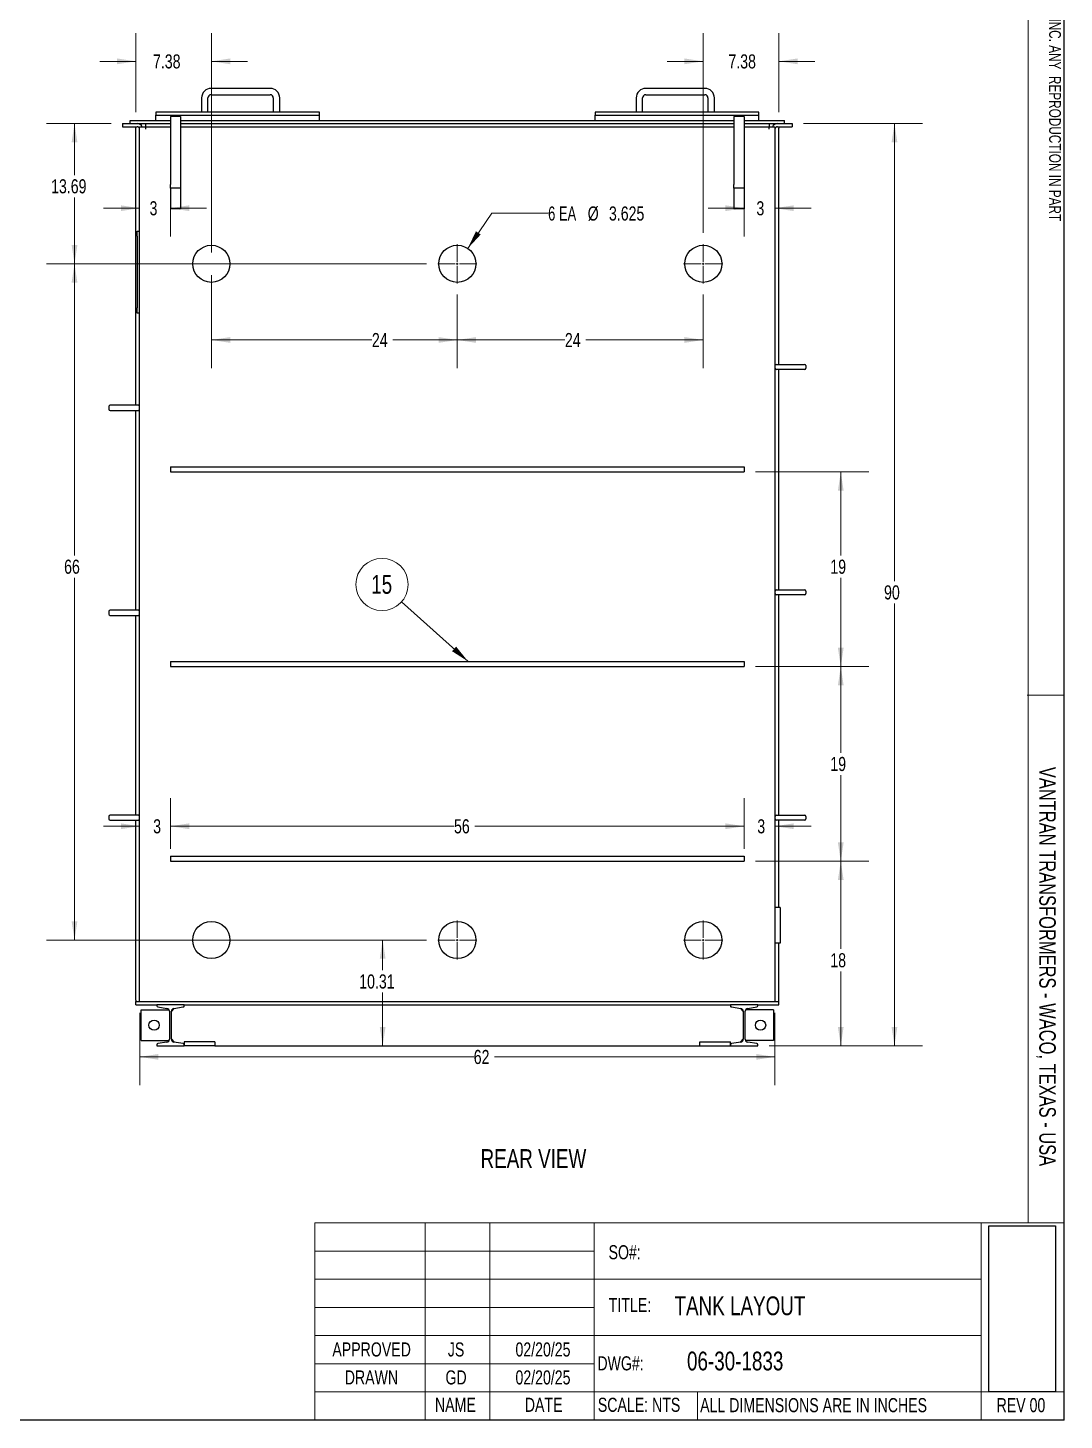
# Model space of a CAD drawing. Header units: inches. Extents: x 0.1 to 16.9, y 0.1 to 10.9.
# Drawn here: x 12.3 to 16.89, y 0.12 to 6.29 of the extents above; entities that cross this region are included whole.
import ezdxf

# ---------------------------------------------------------------- set-up
doc = ezdxf.new("R2010")
doc.units = ezdxf.units.IN
doc.header["$MEASUREMENT"] = 0
doc.styles.add('SLDTEXTSTYLE0', font='TXT', dxfattribs={"width": 0.75})
doc.styles.add('SLDTEXTSTYLE3', font='TXT', dxfattribs={"width": 0.6875})
doc.dimstyles.new('SLDDIMSTYLE1', dxfattribs={"dimtxt": 0.18, "dimasz": 0.083333, "dimexe": 0, "dimexo": 0.0625, "dimgap": 0, "dimtad": 0, "dimtih": 1, "dimtoh": 1, "dimdec": 0, "dimrnd": 1e-09, "dimzin": 0, "dimdsep": 46, "dimtxsty": 'Standard', "dimsah": 1, "dimcen": 0.09, "dimadec": 0, "dimazin": 0, "dimtfac": 0.083333, "dimtdec": 0, "dimtofl": 0, "dimtmove": 0, "dimatfit": 3, "dimfxl": 0, "dimfrac": 2, "dimtolj": 1, "dimtzin": 0, "dimarcsym": 0})
doc.dimstyles.new('SLDDIMSTYLE2', dxfattribs={"dimtxt": 0.0625, "dimasz": 0.083333, "dimexe": 0, "dimexo": 0.0625, "dimgap": 0.015625, "dimtad": 0, "dimtih": 1, "dimtoh": 1, "dimlfac": 22, "dimrnd": 1e-09, "dimzin": 12, "dimdsep": 46, "dimtxsty": 'SLDTEXTSTYLE0', "dimsah": 1, "dimcen": 0.09, "dimadec": 0, "dimazin": 3, "dimtfac": 1, "dimtmove": 0, "dimatfit": 0, "dimfxl": 0, "dimfrac": 2, "dimtolj": 1, "dimtzin": 12, "dimarcsym": 0})
doc.dimstyles.new('SLDDIMSTYLE3', dxfattribs={"dimtxt": 0.0625, "dimasz": 0.083333, "dimexe": 0, "dimexo": 0.0625, "dimgap": 0.015625, "dimtad": 0, "dimtih": 1, "dimtoh": 1, "dimlfac": 22, "dimrnd": 1e-09, "dimzin": 12, "dimdsep": 46, "dimtxsty": 'SLDTEXTSTYLE0', "dimsah": 1, "dimcen": 0.09, "dimadec": 0, "dimazin": 3, "dimtfac": 1, "dimtofl": 0, "dimtmove": 0, "dimatfit": 3, "dimfxl": 0, "dimfrac": 2, "dimtolj": 1, "dimtzin": 12, "dimarcsym": 0})
doc.dimstyles.new('SLDDIMSTYLE8', dxfattribs={"dimtxt": 0.0625, "dimasz": 0.083333, "dimexe": 0, "dimexo": 0.0625, "dimgap": 0.015625, "dimtad": 0, "dimtih": 1, "dimtoh": 1, "dimdec": 3, "dimlfac": 22, "dimrnd": 1e-09, "dimzin": 12, "dimdsep": 46, "dimtxsty": 'SLDTEXTSTYLE0', "dimsah": 1, "dimcen": 0, "dimadec": 0, "dimazin": 3, "dimtfac": 1, "dimtdec": 3, "dimtofl": 0, "dimtmove": 0, "dimatfit": 3, "dimfxl": 0, "dimfrac": 2, "dimtolj": 1, "dimtzin": 12, "dimarcsym": 0})
picture_1 = doc.add_image_def('image1.bmp', size_in_pixel=(535, 215))

# ---------------------------------------------------------------- blocks, each defined once
blk = doc.blocks.new('_D_57')
at = {"color": 7, "linetype": 'Continuous', "lineweight": 0}
for p, q in [((14.2018, 5.1106), (14.2018, 4.7846)), ((15.2928, 5.1106), (15.2928, 4.7846)), ((14.2018, 4.9096), (14.6791, 4.9096)), ((15.2928, 4.9096), (14.7714, 4.9096))]:
    blk.add_line(p, q, dxfattribs=at)
at = {"color": 7, "linetype": 'Continuous', "lineweight": 18}
for points in [[(14.2018, 4.9096), (14.2852, 4.8968), (14.2852, 4.9224)], [(15.2928, 4.9096), (15.2094, 4.9224), (15.2094, 4.8968)]]:
    blk.add_solid(points, dxfattribs=at)
at = {"color": 7, "linetype": 'Continuous', "lineweight": 18, "insert": (14.6791, 4.9405), "char_height": 0.0625, "attachment_point": 1, "style": 'SLDTEXTSTYLE0'}
blk.add_mtext('24', dxfattribs=at)
blk = doc.blocks.new('_D_58')
at = {"color": 7, "linetype": 'Continuous', "lineweight": 0}
for p, q in [((14.2482, 5.3156), (14.3546, 5.4722)), ((14.3546, 5.4722), (14.6046, 5.4722))]:
    blk.add_line(p, q, dxfattribs=at)
at = {"color": 7, "linetype": 'Continuous', "lineweight": 18}
blk.add_solid([(14.2482, 5.3156), (14.3056, 5.3774), (14.2844, 5.3918)], dxfattribs=at)
at = {"color": 7, "linetype": 'Continuous', "lineweight": 18, "char_height": 0.0625, "attachment_point": 1}
for s, insert, style in [('6 EA', (14.6046, 5.5019), 'SLDTEXTSTYLE3'), ('%%c', (14.7802, 5.5019), 'SLDTEXTSTYLE0'), ('3.625', (14.8745, 5.5019), 'SLDTEXTSTYLE0')]:
    blk.add_mtext(s, dxfattribs=dict(at, insert=insert, style=style))
blk = doc.blocks.new('_D_59')
at = {"color": 7, "linetype": 'Continuous', "lineweight": 0}
for p, q in [((14.0649, 2.2475), (13.7457, 2.2475)), ((13.8707, 2.2475), (13.8707, 2.1136)), ((13.8707, 1.7788), (13.8707, 2.0143)), ((13.176, 1.7788), (13.9957, 1.7788))]:
    blk.add_line(p, q, dxfattribs=at)
at = {"color": 7, "linetype": 'Continuous', "lineweight": 18}
for points in [[(13.8707, 2.2475), (13.8579, 2.1642), (13.8835, 2.1642)], [(13.8707, 1.7788), (13.8835, 1.8621), (13.8579, 1.8621)]]:
    blk.add_solid(points, dxfattribs=at)
at = {"color": 7, "linetype": 'Continuous', "lineweight": 18, "insert": (13.7668, 2.0949), "char_height": 0.0625, "attachment_point": 1, "style": 'SLDTEXTSTYLE0'}
blk.add_mtext('10.31', dxfattribs=at)
blk = doc.blocks.new('_D_60')
at = {"color": 7, "linetype": 'Continuous', "lineweight": 0}
for p, q in [((14.0649, 5.2475), (12.3788, 5.2475)), ((12.5038, 5.2475), (12.5038, 3.9538)), ((12.5038, 2.2475), (12.5038, 3.8545)), ((14.0649, 2.2475), (12.3788, 2.2475))]:
    blk.add_line(p, q, dxfattribs=at)
at = {"color": 7, "linetype": 'Continuous', "lineweight": 18}
for points in [[(12.5038, 5.2475), (12.4909, 5.1642), (12.5166, 5.1642)], [(12.5038, 2.2475), (12.5166, 2.3308), (12.4909, 2.3308)]]:
    blk.add_solid(points, dxfattribs=at)
at = {"color": 7, "linetype": 'Continuous', "lineweight": 18, "insert": (12.4576, 3.935), "char_height": 0.0625, "attachment_point": 1, "style": 'SLDTEXTSTYLE0'}
blk.add_mtext('66', dxfattribs=at)
blk = doc.blocks.new('_D_61')
at = {"color": 7, "linetype": 'Continuous', "lineweight": 0}
for p, q in [((12.6661, 5.8697), (12.3788, 5.8697)), ((12.5038, 5.8697), (12.5038, 5.6413)), ((12.5038, 5.2475), (12.5038, 5.542)), ((14.0649, 5.2475), (12.3788, 5.2475))]:
    blk.add_line(p, q, dxfattribs=at)
at = {"color": 7, "linetype": 'Continuous', "lineweight": 18}
for points in [[(12.5038, 5.8697), (12.4909, 5.7863), (12.5166, 5.7863)], [(12.5038, 5.2475), (12.5166, 5.3308), (12.4909, 5.3308)]]:
    blk.add_solid(points, dxfattribs=at)
at = {"color": 7, "linetype": 'Continuous', "lineweight": 18, "insert": (12.3999, 5.6226), "char_height": 0.0625, "attachment_point": 1, "style": 'SLDTEXTSTYLE0'}
blk.add_mtext('13.69', dxfattribs=at)
blk = doc.blocks.new('_D_62')
at = {"color": 7, "linetype": 'Continuous', "lineweight": 0}
for p, q in [((15.5246, 3.4606), (16.0278, 3.4606)), ((15.9028, 3.4606), (15.9028, 3.0786)), ((15.9028, 2.5969), (15.9028, 2.9793)), ((15.5246, 2.5969), (16.0278, 2.5969))]:
    blk.add_line(p, q, dxfattribs=at)
at = {"color": 7, "linetype": 'Continuous', "lineweight": 18}
for points in [[(15.9028, 3.4606), (15.89, 3.3773), (15.9156, 3.3773)], [(15.9028, 2.5969), (15.9156, 2.6803), (15.89, 2.6803)]]:
    blk.add_solid(points, dxfattribs=at)
at = {"color": 7, "linetype": 'Continuous', "lineweight": 18, "insert": (15.8566, 3.0598), "char_height": 0.0625, "attachment_point": 1, "style": 'SLDTEXTSTYLE0'}
blk.add_mtext('19', dxfattribs=at)
blk = doc.blocks.new('_D_63')
at = {"color": 7, "linetype": 'Continuous', "lineweight": 0}
for p, q in [((15.5246, 4.3242), (16.0278, 4.3242)), ((15.9028, 4.3242), (15.9028, 3.9538)), ((15.9028, 3.4606), (15.9028, 3.8545)), ((15.5246, 3.4606), (16.0278, 3.4606))]:
    blk.add_line(p, q, dxfattribs=at)
at = {"color": 7, "linetype": 'Continuous', "lineweight": 18}
for points in [[(15.9028, 4.3242), (15.89, 4.2409), (15.9156, 4.2409)], [(15.9028, 3.4606), (15.9156, 3.5439), (15.89, 3.5439)]]:
    blk.add_solid(points, dxfattribs=at)
at = {"color": 7, "linetype": 'Continuous', "lineweight": 18, "insert": (15.8566, 3.935), "char_height": 0.0625, "attachment_point": 1, "style": 'SLDTEXTSTYLE0'}
blk.add_mtext('19', dxfattribs=at)
blk = doc.blocks.new('_D_64')
at = {"color": 7, "linetype": 'Continuous', "lineweight": 0}
for p, q in [((12.9291, 2.6526), (12.9291, 2.8773)), ((15.4746, 2.6526), (15.4746, 2.8773)), ((12.9291, 2.7523), (14.1872, 2.7523)), ((15.4746, 2.7523), (14.2796, 2.7523))]:
    blk.add_line(p, q, dxfattribs=at)
at = {"color": 7, "linetype": 'Continuous', "lineweight": 18}
for points in [[(12.9291, 2.7523), (13.0125, 2.7395), (13.0125, 2.7651)], [(15.4746, 2.7523), (15.3912, 2.7651), (15.3912, 2.7395)]]:
    blk.add_solid(points, dxfattribs=at)
at = {"color": 7, "linetype": 'Continuous', "lineweight": 18, "insert": (14.1872, 2.7832), "char_height": 0.0625, "attachment_point": 1, "style": 'SLDTEXTSTYLE0'}
blk.add_mtext('56', dxfattribs=at)
blk = doc.blocks.new('_D_65')
at = {"color": 7, "linetype": 'Continuous', "lineweight": 0}
for p, q in [((12.9291, 5.5327), (12.9291, 5.3692)), ((12.7928, 5.4942), (12.6325, 5.4942)), ((12.9291, 5.4942), (13.0894, 5.4942))]:
    blk.add_line(p, q, dxfattribs=at)
at = {"color": 7, "linetype": 'Continuous', "lineweight": 18}
for points in [[(12.7928, 5.4942), (12.7094, 5.507), (12.7094, 5.4814)], [(12.9291, 5.4942), (13.0125, 5.4814), (13.0125, 5.507)]]:
    blk.add_solid(points, dxfattribs=at)
at = {"color": 7, "linetype": 'Continuous', "lineweight": 18, "insert": (12.8367, 5.5251), "char_height": 0.0625, "attachment_point": 1, "style": 'SLDTEXTSTYLE0'}
blk.add_mtext('3', dxfattribs=at)
blk = doc.blocks.new('_D_66')
at = {"color": 7, "linetype": 'Continuous', "lineweight": 0}
for p, q in [((15.4746, 5.5327), (15.4746, 5.3692)), ((15.4746, 5.4942), (15.3143, 5.4942)), ((15.6109, 5.4942), (15.7712, 5.4942))]:
    blk.add_line(p, q, dxfattribs=at)
at = {"color": 7, "linetype": 'Continuous', "lineweight": 18}
for points in [[(15.4746, 5.4942), (15.3912, 5.507), (15.3912, 5.4814)], [(15.6109, 5.4942), (15.6943, 5.4814), (15.6943, 5.507)]]:
    blk.add_solid(points, dxfattribs=at)
at = {"color": 7, "linetype": 'Continuous', "lineweight": 18, "insert": (15.5286, 5.5251), "char_height": 0.0625, "attachment_point": 1, "style": 'SLDTEXTSTYLE0'}
blk.add_mtext('3', dxfattribs=at)
blk = doc.blocks.new('_D_67')
at = {"color": 7, "linetype": 'Continuous', "lineweight": 0}
for p, q in [((12.9291, 2.6697), (12.9291, 2.8773)), ((12.7928, 2.7523), (12.6325, 2.7523)), ((12.9291, 2.7523), (13.0894, 2.7523))]:
    blk.add_line(p, q, dxfattribs=at)
at = {"color": 7, "linetype": 'Continuous', "lineweight": 18}
for points in [[(12.7928, 2.7523), (12.7094, 2.7651), (12.7094, 2.7395)], [(12.9291, 2.7523), (13.0125, 2.7395), (13.0125, 2.7651)]]:
    blk.add_solid(points, dxfattribs=at)
at = {"color": 7, "linetype": 'Continuous', "lineweight": 18, "insert": (12.8528, 2.7832), "char_height": 0.0625, "attachment_point": 1, "style": 'SLDTEXTSTYLE0'}
blk.add_mtext('3', dxfattribs=at)
blk = doc.blocks.new('_D_68')
at = {"color": 7, "linetype": 'Continuous', "lineweight": 0}
for p, q in [((15.4746, 2.6697), (15.4746, 2.8773)), ((15.4746, 2.7523), (15.3143, 2.7523)), ((15.6109, 2.7523), (15.7712, 2.7523))]:
    blk.add_line(p, q, dxfattribs=at)
at = {"color": 7, "linetype": 'Continuous', "lineweight": 18}
for points in [[(15.4746, 2.7523), (15.3912, 2.7651), (15.3912, 2.7395)], [(15.6109, 2.7523), (15.6943, 2.7395), (15.6943, 2.7651)]]:
    blk.add_solid(points, dxfattribs=at)
at = {"color": 7, "linetype": 'Continuous', "lineweight": 18, "insert": (15.5325, 2.7832), "char_height": 0.0625, "attachment_point": 1, "style": 'SLDTEXTSTYLE0'}
blk.add_mtext('3', dxfattribs=at)
blk = doc.blocks.new('_D_69')
at = {"color": 7, "linetype": 'Continuous', "lineweight": 0}
for p, q in [((12.7928, 1.9248), (12.7928, 1.6041)), ((15.6109, 1.9248), (15.6109, 1.6041)), ((12.7928, 1.7291), (14.2746, 1.7291)), ((15.6109, 1.7291), (14.3669, 1.7291))]:
    blk.add_line(p, q, dxfattribs=at)
at = {"color": 7, "linetype": 'Continuous', "lineweight": 18}
for points in [[(12.7928, 1.7291), (12.8761, 1.7163), (12.8761, 1.7419)], [(15.6109, 1.7291), (15.5276, 1.7419), (15.5276, 1.7163)]]:
    blk.add_solid(points, dxfattribs=at)
at = {"color": 7, "linetype": 'Continuous', "lineweight": 18, "insert": (14.2746, 1.76), "char_height": 0.0625, "attachment_point": 1, "style": 'SLDTEXTSTYLE0'}
blk.add_mtext('62', dxfattribs=at)
blk = doc.blocks.new('_D_70')
at = {"color": 7, "linetype": 'Continuous', "lineweight": 0}
for p, q in [((15.5246, 2.5969), (16.0278, 2.5969)), ((15.9028, 2.5969), (15.9028, 2.2079)), ((15.9028, 1.7788), (15.9028, 2.1086)), ((15.5851, 1.7788), (16.0278, 1.7788))]:
    blk.add_line(p, q, dxfattribs=at)
at = {"color": 7, "linetype": 'Continuous', "lineweight": 18}
for points in [[(15.9028, 2.5969), (15.89, 2.5136), (15.9156, 2.5136)], [(15.9028, 1.7788), (15.9156, 1.8621), (15.89, 1.8621)]]:
    blk.add_solid(points, dxfattribs=at)
at = {"color": 7, "linetype": 'Continuous', "lineweight": 18, "insert": (15.8566, 2.1891), "char_height": 0.0625, "attachment_point": 1, "style": 'SLDTEXTSTYLE0'}
blk.add_mtext('18', dxfattribs=at)
blk = doc.blocks.new('_D_71')
at = {"color": 7, "linetype": 'Continuous', "lineweight": 0}
for p, q in [((15.7376, 5.8697), (16.266, 5.8697)), ((16.141, 5.8697), (16.141, 3.8397)), ((16.141, 1.7788), (16.141, 3.7404)), ((15.5851, 1.7788), (16.266, 1.7788))]:
    blk.add_line(p, q, dxfattribs=at)
at = {"color": 7, "linetype": 'Continuous', "lineweight": 18}
for points in [[(16.141, 5.8697), (16.1282, 5.7863), (16.1538, 5.7863)], [(16.141, 1.7788), (16.1538, 1.8621), (16.1282, 1.8621)]]:
    blk.add_solid(points, dxfattribs=at)
at = {"color": 7, "linetype": 'Continuous', "lineweight": 18, "insert": (16.0948, 3.821), "char_height": 0.0625, "attachment_point": 1, "style": 'SLDTEXTSTYLE0'}
blk.add_mtext('90', dxfattribs=at)
blk = doc.blocks.new('_D_72')
at = {"color": 7, "linetype": 'Continuous', "lineweight": 0}
for p, q in [((12.7757, 5.9197), (12.7757, 6.2707)), ((13.1109, 5.2975), (13.1109, 6.2707)), ((12.7757, 6.1457), (12.6155, 6.1457)), ((13.1109, 6.1457), (13.2712, 6.1457))]:
    blk.add_line(p, q, dxfattribs=at)
at = {"color": 7, "linetype": 'Continuous', "lineweight": 18}
for points in [[(12.7757, 6.1457), (12.6924, 6.1585), (12.6924, 6.1329)], [(13.1109, 6.1457), (13.1943, 6.1329), (13.1943, 6.1585)]]:
    blk.add_solid(points, dxfattribs=at)
at = {"color": 7, "linetype": 'Continuous', "lineweight": 18, "insert": (12.852, 6.1766), "char_height": 0.0625, "attachment_point": 1, "style": 'SLDTEXTSTYLE0'}
blk.add_mtext('7.38', dxfattribs=at)
blk = doc.blocks.new('_D_73')
at = {"color": 7, "linetype": 'Continuous', "lineweight": 0}
for p, q in [((13.1109, 5.1975), (13.1109, 4.7846)), ((14.2018, 5.1106), (14.2018, 4.7846)), ((13.1109, 4.9096), (13.823, 4.9096)), ((14.2018, 4.9096), (13.9153, 4.9096))]:
    blk.add_line(p, q, dxfattribs=at)
at = {"color": 7, "linetype": 'Continuous', "lineweight": 18}
for points in [[(13.1109, 4.9096), (13.1943, 4.8968), (13.1943, 4.9224)], [(14.2018, 4.9096), (14.1185, 4.9224), (14.1185, 4.8968)]]:
    blk.add_solid(points, dxfattribs=at)
at = {"color": 7, "linetype": 'Continuous', "lineweight": 18, "insert": (13.823, 4.9405), "char_height": 0.0625, "attachment_point": 1, "style": 'SLDTEXTSTYLE0'}
blk.add_mtext('24', dxfattribs=at)
blk = doc.blocks.new('_D_74')
at = {"color": 7, "linetype": 'Continuous', "lineweight": 0}
for p, q in [((15.2928, 5.3844), (15.2928, 6.2707)), ((15.628, 5.9197), (15.628, 6.2707)), ((15.2928, 6.1457), (15.1325, 6.1457)), ((15.628, 6.1457), (15.7882, 6.1457))]:
    blk.add_line(p, q, dxfattribs=at)
at = {"color": 7, "linetype": 'Continuous', "lineweight": 18}
for points in [[(15.2928, 6.1457), (15.2094, 6.1585), (15.2094, 6.1329)], [(15.628, 6.1457), (15.7113, 6.1329), (15.7113, 6.1585)]]:
    blk.add_solid(points, dxfattribs=at)
at = {"color": 7, "linetype": 'Continuous', "lineweight": 18, "insert": (15.4045, 6.1766), "char_height": 0.0625, "attachment_point": 1, "style": 'SLDTEXTSTYLE0'}
blk.add_mtext('7.38', dxfattribs=at)
blk = doc.blocks.new('SW_NOTE_0_15')
at = {"color": 0, "linetype": 'Continuous', "lineweight": 0}
blk.add_circle((-0.0863, 0.0772), 0.1158, dxfattribs=at)
at = {"color": 0, "linetype": 'Continuous', "lineweight": 0, "insert": (-0.088, 0.1191), "char_height": 0.08333, "attachment_point": 2, "style": 'SLDTEXTSTYLE0'}
blk.add_mtext('15', dxfattribs=at)
blk = doc.blocks.new('SW_CENTERMARKSYMBOL_5')
at = {"color": 0, "linetype": 'Continuous', "lineweight": 18}
for p, q in [((0, 0.0091), (0, 0.0869)), ((-0.0091, 0), (-0.0869, 0)), ((0, 0), (-0.0045, 0)), ((0, 0), (0, 0.0045)), ((0, 0), (0, -0.0045)), ((0, 0), (0.0045, 0)), ((0.0091, 0), (0.0869, 0)), ((0, -0.0091), (0, -0.0869))]:
    blk.add_line(p, q, dxfattribs=at)
blk = doc.blocks.new('SW_CENTERMARKSYMBOL_6')
at = {"color": 0, "linetype": 'Continuous', "lineweight": 18}
for p, q in [((0, 0.0091), (0, 0.0869)), ((-0.0091, 0), (-0.0869, 0)), ((0, 0), (-0.0045, 0)), ((0, 0), (0, 0.0045)), ((0, 0), (0, -0.0045)), ((0, 0), (0.0045, 0)), ((0.0091, 0), (0.0869, 0)), ((0, -0.0091), (0, -0.0869))]:
    blk.add_line(p, q, dxfattribs=at)
blk = doc.blocks.new('SW_CENTERMARKSYMBOL_7')
at = {"color": 0, "linetype": 'Continuous', "lineweight": 18}
for p, q in [((0, 0.0091), (0, 0.0869)), ((-0.0091, 0), (-0.0869, 0)), ((0, 0), (-0.0045, 0)), ((0, 0), (0, 0.0045)), ((0, 0), (0, -0.0045)), ((0, 0), (0.0045, 0)), ((0.0091, 0), (0.0869, 0)), ((0, -0.0091), (0, -0.0869))]:
    blk.add_line(p, q, dxfattribs=at)
blk = doc.blocks.new('SW_CENTERMARKSYMBOL_8')
at = {"color": 0, "linetype": 'Continuous', "lineweight": 18}
for p, q in [((0, 0.0091), (0, 0.0869)), ((-0.0091, 0), (-0.0869, 0)), ((0, 0), (-0.0045, 0)), ((0, 0), (0, 0.0045)), ((0, 0), (0, -0.0045)), ((0, 0), (0.0045, 0)), ((0.0091, 0), (0.0869, 0)), ((0, -0.0091), (0, -0.0869))]:
    blk.add_line(p, q, dxfattribs=at)

msp = doc.modelspace()

# ---------------------------------------------------------------- linework, layer by layer
at = {"color": 7, "linetype": 'Continuous', "lineweight": 18}
for p, q in [((16.7340405, 0.9924762), (16.7340405, 10.8937019)), ((16.8937008, 3.334527), (16.7292536, 3.334527)), ((13.569368, 0.9924762), (13.569368, 0.1174762)), ((13.569368, 0.9924762), (14.8088644, 0.9924762)), ((14.0588079, 0.9924762), (14.0588079, 0.1174762)), ((14.3466862, 0.9924762), (14.3466862, 0.1174762)), ((14.8088644, 0.9924762), (14.8088644, 0.1174762)), ((14.8088644, 0.9924762), (16.5255081, 0.9924762)), ((16.5255081, 0.9924762), (16.5255081, 0.7424762)), ((16.5255081, 0.9924762), (16.8937008, 0.9924762)), ((13.569368, 0.8674762), (14.8088644, 0.8674762)), ((13.569368, 0.7424762), (14.8088644, 0.7424762)), ((14.8088644, 0.7424762), (16.5255081, 0.7424762)), ((16.5255081, 0.4924762), (16.5255081, 0.7424762)), ((13.569368, 0.6174762), (14.8088644, 0.6174762)), ((13.569368, 0.4924762), (14.8088644, 0.4924762)), ((14.8088644, 0.4924762), (16.5255081, 0.4924762)), ((16.5255081, 0.4924762), (16.5255081, 0.2424762)), ((14.8088644, 0.3674762), (13.569368, 0.3674762)), ((14.8088644, 0.2424762), (13.569368, 0.2424762)), ((14.8088644, 0.2424762), (16.5255081, 0.2424762)), ((15.2667573, 0.2424762), (15.2667573, 0.1174762)), ((16.5255081, 0.2424762), (16.8937008, 0.2424762)), ((16.5255081, 0.2424762), (16.5255081, 0.117476))]:
    msp.add_line(p, q, dxfattribs=at)
at = {"color": 7, "linetype": 'Continuous', "lineweight": 25}
for p, q in [((16.8937008, 0.1174762), (16.8937008, 10.8937008)), ((13.371458, 6.0259246), (13.1100943, 6.0259246)), ((13.1100943, 5.9975155), (13.371458, 5.9975155)), ((15.299476, 6.0259246), (15.0381124, 6.0259246)), ((15.0381124, 5.9975155), (15.299476, 5.9975155)), ((13.0674807, 5.9833109), (13.0674807, 5.9208109)), ((13.0958898, 5.9208109), (13.0958898, 5.9833109)), ((13.3856625, 5.9833109), (13.3856625, 5.9208109)), ((13.4140716, 5.9208109), (13.4140716, 5.9833109)), ((14.9954988, 5.9833109), (14.9954988, 5.9208109)), ((15.0239079, 5.9208109), (15.0239079, 5.9833109)), ((15.3136806, 5.9833109), (15.3136806, 5.9208109)), ((15.3420897, 5.9208109), (15.3420897, 5.9833109)), ((12.7160539, 5.8696746), (12.7501448, 5.8696746)), ((12.7160539, 5.8696746), (12.7160539, 5.85547)), ((12.7501448, 5.8838791), (12.9291221, 5.8838791)), ((12.7501448, 5.8696746), (12.7501448, 5.8838791)), ((12.7501448, 5.8696746), (12.8183266, 5.8696746)), ((12.8183266, 5.8696746), (12.8183266, 5.85547)), ((12.8183266, 5.8696746), (12.9291221, 5.8696746)), ((12.8637812, 5.9208109), (12.8637812, 5.9066064)), ((13.5910539, 5.9208109), (12.8637812, 5.9208109)), ((12.8637812, 5.8838791), (12.8637812, 5.9066064)), ((12.8637812, 5.9066064), (13.5910539, 5.9066064)), ((12.9745766, 5.9009246), (12.9291221, 5.9009246)), ((12.9291221, 5.9009246), (12.9291221, 5.8838791)), ((12.9291221, 5.8838791), (12.9291221, 5.5997882)), ((12.9745766, 5.9009246), (12.9745766, 5.8838791)), ((12.9745766, 5.8838791), (12.9745766, 5.5997882)), ((12.9745766, 5.8838791), (15.4291221, 5.8838791)), ((12.9745766, 5.8696746), (15.4291221, 5.8696746)), ((13.5910539, 5.9066064), (13.5910539, 5.9208109)), ((13.5910539, 5.8838791), (13.5910539, 5.9066064)), ((14.8126448, 5.9208109), (14.8126448, 5.9066064)), ((15.5399176, 5.9208109), (14.8126448, 5.9208109)), ((14.8126448, 5.9066064), (15.5399176, 5.9066064)), ((14.8126448, 5.8838791), (14.8126448, 5.9066064)), ((15.4745766, 5.9009246), (15.4291221, 5.9009246)), ((15.4291221, 5.9009246), (15.4291221, 5.8838791)), ((15.4291221, 5.8838791), (15.4291221, 5.5997882)), ((15.4745766, 5.9009246), (15.4745766, 5.8838791)), ((15.4745766, 5.8838791), (15.4745766, 5.5997882)), ((15.4745766, 5.8838791), (15.6535539, 5.8838791)), ((15.4745766, 5.8696746), (15.5853721, 5.8696746)), ((15.5399176, 5.9066064), (15.5399176, 5.9208109)), ((15.5399176, 5.8838791), (15.5399176, 5.9066064)), ((15.5853721, 5.8696746), (15.6535539, 5.8696746)), ((15.5853721, 5.8696746), (15.5853721, 5.85547)), ((15.6535539, 5.8696746), (15.6535539, 5.8838791)), ((15.6535539, 5.8696746), (15.6876448, 5.8696746)), ((15.6876448, 5.8696746), (15.6876448, 5.85547)), ((12.7160539, 5.85547), (12.7813948, 5.85547)), ((12.775713, 5.8497882), (12.775713, 5.85547)), ((12.775713, 4.6196746), (12.775713, 5.8497882)), ((12.7927585, 5.8441064), (12.7927585, 5.85547)), ((12.7927585, 5.85547), (12.8183266, 5.85547)), ((12.7927585, 1.9747882), (12.7927585, 5.8441064)), ((12.8183266, 5.85547), (12.9291221, 5.85547)), ((12.8183266, 5.85547), (12.8183266, 5.8441064)), ((12.9745766, 5.85547), (15.4291221, 5.85547)), ((15.4745766, 5.85547), (15.5853721, 5.85547)), ((15.5853721, 5.8441064), (15.5853721, 5.85547)), ((15.5853721, 5.85547), (15.6109403, 5.85547)), ((15.6109403, 5.85547), (15.6109403, 5.8441064)), ((15.6109403, 5.8441064), (15.6109403, 1.9747882)), ((15.6223039, 5.85547), (15.6876448, 5.85547)), ((15.6279857, 5.85547), (15.6279857, 5.8497882)), ((15.6279857, 4.8014927), (15.6279857, 5.8497882)), ((12.9291221, 5.5827427), (12.9291221, 5.5997882)), ((12.9745766, 5.5827427), (12.9291221, 5.5827427)), ((12.9291221, 5.5827427), (12.9291221, 5.5030085)), ((12.9745766, 5.5997882), (12.9745766, 5.5827427)), ((12.9745766, 5.5827427), (12.9745766, 5.5030085)), ((15.4291221, 5.5827427), (15.4291221, 5.5997882)), ((15.4745766, 5.5827427), (15.4291221, 5.5827427)), ((15.4291221, 5.5827427), (15.4291221, 5.5030085)), ((15.4745766, 5.5997882), (15.4745766, 5.5827427)), ((15.4745766, 5.5827427), (15.4745766, 5.5030085)), ((12.9291221, 5.5030085), (12.9291221, 5.4918337)), ((12.9745766, 5.5030085), (12.9745766, 5.4918337)), ((15.4291221, 5.5030085), (15.4291221, 5.4918337)), ((15.4745766, 5.5030085), (15.4745766, 5.4918337)), ((12.9745766, 5.4918337), (12.9291221, 5.4918337)), ((15.4745766, 5.4918337), (15.4291221, 5.4918337)), ((12.7813948, 5.3924018), (12.7927585, 5.3924018)), ((12.7813948, 5.3696746), (12.7813948, 5.3924018)), ((12.7813948, 5.3696746), (12.7813948, 5.0514927)), ((12.7813948, 5.0287655), (12.7813948, 5.0514927)), ((12.7927585, 5.0287655), (12.7813948, 5.0287655)), ((15.6166221, 4.8014927), (15.7416221, 4.8014927)), ((15.7416221, 4.7787655), (15.6166221, 4.7787655)), ((15.6279857, 3.8014927), (15.6279857, 4.7787655)), ((15.7473039, 4.7958109), (15.7473039, 4.7844473)), ((12.6563948, 4.6139927), (12.6563948, 4.6026291)), ((12.7870766, 4.6196746), (12.6620766, 4.6196746)), ((12.6620766, 4.5969473), (12.7870766, 4.5969473)), ((12.775713, 3.7105837), (12.775713, 4.5969473)), ((12.9291221, 4.3469473), (12.9291221, 4.3412655)), ((12.9291221, 4.3469473), (15.4745766, 4.3469473)), ((12.9291221, 4.3412655), (12.9291221, 4.3299018)), ((12.9291221, 4.3299018), (12.9291221, 4.32422)), ((12.9291221, 4.32422), (15.4745766, 4.32422)), ((15.4745766, 4.3469473), (15.4745766, 4.3412655)), ((15.4745766, 4.3412655), (15.4745766, 4.3299018)), ((15.4745766, 4.3299018), (15.4745766, 4.32422)), ((15.6166221, 3.8014927), (15.7416221, 3.8014927)), ((15.7416221, 3.7787655), (15.6166221, 3.7787655)), ((15.6279857, 2.8014927), (15.6279857, 3.7787655)), ((15.7473039, 3.7958109), (15.7473039, 3.7844473)), ((12.7870766, 3.7105837), (12.6620766, 3.7105837)), ((12.6563948, 3.7049018), (12.6563948, 3.6935382)), ((12.6620766, 3.6878564), (12.7870766, 3.6878564)), ((12.775713, 2.8014927), (12.775713, 3.6878564)), ((12.9291221, 3.4833109), (15.4745766, 3.4833109)), ((12.9291221, 3.4833109), (12.9291221, 3.4776291)), ((12.9291221, 3.4776291), (12.9291221, 3.4662655)), ((12.9291221, 3.4662655), (12.9291221, 3.4605837)), ((12.9291221, 3.4605837), (15.4745766, 3.4605837)), ((15.4745766, 3.4833109), (15.4745766, 3.4776291)), ((15.4745766, 3.4776291), (15.4745766, 3.4662655)), ((15.4745766, 3.4662655), (15.4745766, 3.4605837)), ((12.6563948, 2.7958109), (12.6563948, 2.7844473)), ((12.7870766, 2.8014927), (12.6620766, 2.8014927)), ((15.6166221, 2.8014927), (15.7416221, 2.8014927)), ((15.7473039, 2.7958109), (15.7473039, 2.7844473)), ((12.6620766, 2.7787655), (12.7870766, 2.7787655)), ((12.775713, 1.98047), (12.775713, 2.7787655)), ((15.7416221, 2.7787655), (15.6166221, 2.7787655)), ((15.6279857, 2.3924018), (15.6279857, 2.7787655)), ((12.9291221, 2.6196746), (15.4745766, 2.6196746)), ((12.9291221, 2.6196746), (12.9291221, 2.6139927)), ((12.9291221, 2.6139927), (12.9291221, 2.6026291)), ((12.9291221, 2.6026291), (12.9291221, 2.5969473)), ((12.9291221, 2.5969473), (15.4745766, 2.5969473)), ((15.4745766, 2.6196746), (15.4745766, 2.6139927)), ((15.4745766, 2.6139927), (15.4745766, 2.6026291)), ((15.4745766, 2.6026291), (15.4745766, 2.5969473)), ((15.6336676, 2.3924018), (15.6109403, 2.3924018)), ((15.6336676, 2.3924018), (15.6336676, 2.2333109)), ((15.6336676, 2.2333109), (15.6109403, 2.2333109)), ((15.6279857, 1.98047), (15.6279857, 2.2333109)), ((12.775713, 1.98047), (12.775713, 1.9747882)), ((15.6279857, 1.9747882), (15.6279857, 1.98047)), ((12.775713, 1.9747882), (15.6279857, 1.9747882)), ((12.775713, 1.9605837), (12.775713, 1.9747882)), ((12.775713, 1.9605837), (12.8685994, 1.9605837)), ((12.7997357, 1.8014927), (12.7997357, 1.9378564)), ((12.7997357, 1.9378564), (12.9230575, 1.9378564)), ((12.8685994, 1.9605837), (12.8685994, 1.9561789)), ((12.9896448, 1.9605837), (12.8685994, 1.9605837)), ((12.8727773, 1.9512469), (12.9137211, 1.9444225)), ((12.9247357, 1.93142), (12.9247357, 1.8079291)), ((12.9438249, 1.9435983), (12.9335085, 1.93142)), ((12.9335085, 1.8079291), (12.9335085, 1.93142)), ((12.944523, 1.9444225), (12.9438249, 1.9435983)), ((12.944523, 1.9444225), (12.9854669, 1.9512469)), ((12.9854669, 1.9512469), (12.988402, 1.9517362)), ((12.988402, 1.9517362), (12.9896448, 1.9519433)), ((12.9896448, 1.9561789), (12.9896448, 1.9605837)), ((12.9896448, 1.9605837), (15.4140539, 1.9605837)), ((12.9896448, 1.9519433), (12.9896448, 1.9561789)), ((15.4140539, 1.9605837), (15.4140539, 1.9561789)), ((15.5350994, 1.9605837), (15.4140539, 1.9605837)), ((15.4140539, 1.9561789), (15.4140539, 1.9519433)), ((15.4140539, 1.9519433), (15.4152967, 1.9517362)), ((15.4152967, 1.9517362), (15.4182319, 1.9512469)), ((15.4182319, 1.9512469), (15.4591757, 1.9444225)), ((15.4598739, 1.9435983), (15.4591757, 1.9444225)), ((15.4701903, 1.93142), (15.4598739, 1.9435983)), ((15.4701903, 1.93142), (15.4701903, 1.8079291)), ((15.478963, 1.8079291), (15.478963, 1.93142)), ((15.603963, 1.9378564), (15.4806412, 1.9378564)), ((15.4899776, 1.9444225), (15.5309214, 1.9512469)), ((15.5350994, 1.9561789), (15.5350994, 1.9605837)), ((15.5350994, 1.9605837), (15.6279857, 1.9605837)), ((15.603963, 1.9378564), (15.603963, 1.8014927)), ((15.6279857, 1.9605837), (15.6279857, 1.9747882)), ((12.7997357, 1.8014927), (12.9230575, 1.8014927)), ((12.9137211, 1.7949267), (12.8727773, 1.7881022)), ((12.9335085, 1.8079291), (12.9438249, 1.7957508)), ((12.9438249, 1.7957508), (12.944523, 1.7949267)), ((12.9854669, 1.7881022), (12.944523, 1.7949267)), ((13.1260085, 1.7958109), (12.9896448, 1.7958109)), ((12.9896448, 1.7958109), (12.9896448, 1.7787655)), ((13.1260085, 1.7958109), (13.1260085, 1.7787655)), ((15.2776903, 1.7787655), (15.2776903, 1.7958109)), ((15.2776903, 1.7958109), (15.4140539, 1.7958109)), ((15.4140539, 1.7787655), (15.4140539, 1.7958109)), ((15.4591757, 1.7949267), (15.4182319, 1.7881022)), ((15.4591757, 1.7949267), (15.4598739, 1.7957508)), ((15.4598739, 1.7957508), (15.4701903, 1.8079291)), ((15.603963, 1.8014927), (15.4806412, 1.8014927)), ((15.5309214, 1.7881022), (15.4899776, 1.7949267)), ((12.8685994, 1.7831702), (12.8685994, 1.7787655)), ((12.8685994, 1.7787655), (12.9896448, 1.7787655)), ((12.988402, 1.787613), (12.9854669, 1.7881022)), ((12.9896448, 1.7874058), (12.988402, 1.787613)), ((12.9896448, 1.7787655), (12.9896448, 1.7831702)), ((13.1260085, 1.7787655), (12.9896448, 1.7787655)), ((13.1260085, 1.7787655), (15.2776903, 1.7787655)), ((15.2776903, 1.7787655), (15.4140539, 1.7787655)), ((15.4152967, 1.787613), (15.4140539, 1.7874058)), ((15.4140539, 1.7831702), (15.4140539, 1.7787655)), ((15.4140539, 1.7787655), (15.5350994, 1.7787655)), ((15.4182319, 1.7881022), (15.4152967, 1.787613)), ((15.5350994, 1.7787655), (15.5350994, 1.7831702)), ((16.8937008, 0.1174762), (0.1062992, 0.1174762))]:
    msp.add_line(p, q, dxfattribs=at)
for centre, radius in [((13.1109403, 5.2475155), 0.0823864), ((14.2018494, 5.2475155), 0.0823864), ((15.2927585, 5.2475155), 0.0823864), ((13.1109403, 2.2475155), 0.0823864), ((14.2018494, 2.2475155), 0.0823864), ((15.2927585, 2.2475155), 0.0823864), ((12.8565539, 1.8696746), 0.0227273), ((15.5471448, 1.8696746), 0.0227273)]:
    msp.add_circle(centre, radius, dxfattribs=at)
for centre, radius, start, end in [((13.1100943, 5.9833109), 0.0426136, 90, 180), ((13.1100943, 5.9833109), 0.0142045, 90, 180), ((13.371458, 5.9833109), 0.0426136, 0, 90), ((13.371458, 5.9833109), 0.0142045, 0, 90), ((15.0381124, 5.9833109), 0.0426136, 90, 180), ((15.0381124, 5.9833109), 0.0142045, 90, 180), ((15.299476, 5.9833109), 0.0426136, 0, 90), ((15.299476, 5.9833109), 0.0142045, 0, 90), ((12.7813948, 5.8441064), 0.0255682, 26.38779996, 90), ((15.6223039, 5.8441064), 0.0255682, 90, 153.61220004), ((12.7813948, 5.8441064), 0.0113636, 0, 90), ((15.6223039, 5.8441064), 0.0113636, 90, 180), ((15.6166221, 4.7958109), 0.0056818, 90, 180), ((15.6166221, 4.7844473), 0.0056818, 180, 270), ((15.7416221, 4.7958109), 0.0056818, 0, 90), ((15.7416221, 4.7844473), 0.0056818, 270, 0), ((12.6620766, 4.6139927), 0.0056818, 90, 180), ((12.6620766, 4.6026291), 0.0056818, 180, 270), ((12.7870766, 4.6139927), 0.0056818, 0, 90), ((12.7870766, 4.6026291), 0.0056818, 270, 0), ((15.6166221, 3.7958109), 0.0056818, 90, 180), ((15.6166221, 3.7844473), 0.0056818, 180, 270), ((15.7416221, 3.7958109), 0.0056818, 0, 90), ((15.7416221, 3.7844473), 0.0056818, 270, 0), ((12.6620766, 3.7049018), 0.0056818, 90, 180), ((12.7870766, 3.7049018), 0.0056818, 0, 90), ((12.6620766, 3.6935382), 0.0056818, 180, 270), ((12.7870766, 3.6935382), 0.0056818, 270, 0), ((12.6620766, 2.7958109), 0.0056818, 90, 180), ((12.6620766, 2.7844473), 0.0056818, 180, 270), ((12.7870766, 2.7958109), 0.0056818, 0, 90), ((12.7870766, 2.7844473), 0.0056818, 270, 0), ((15.6166221, 2.7958109), 0.0056818, 90, 180), ((15.6166221, 2.7844473), 0.0056818, 180, 270), ((15.7416221, 2.7958109), 0.0056818, 0, 90), ((15.7416221, 2.7844473), 0.0056818, 270, 0), ((12.8735994, 1.9561789), 0.005, 180, 260.537), ((12.9115539, 1.93142), 0.0131818, 360, 80.537), ((12.9466903, 1.93142), 0.0131818, 99.463, 180), ((12.9846448, 1.9561789), 0.005, 279.463, 0), ((15.4190539, 1.9561789), 0.005, 180, 260.537), ((15.4570085, 1.93142), 0.0131818, 0, 80.537), ((15.4921448, 1.93142), 0.0131818, 99.463, 180), ((15.5300994, 1.9561789), 0.005, 279.463, 0), ((12.9115539, 1.8079291), 0.0131818, 279.463, 0), ((12.9466903, 1.8079291), 0.0131818, 180, 260.537), ((15.4570085, 1.8079291), 0.0131818, 279.463, 0), ((15.4921448, 1.8079291), 0.0131818, 180, 260.537), ((12.8735994, 1.7831702), 0.005, 99.463, 180), ((12.9846448, 1.7831702), 0.005, 0, 80.537), ((15.4190539, 1.7831702), 0.005, 99.463, 180), ((15.5300994, 1.7831702), 0.005, 360, 80.537)]:
    msp.add_arc(centre, radius, start, end, dxfattribs=at)

# ---------------------------------------------------------------- block references
at = {"color": 7, "linetype": 'Continuous', "lineweight": 0}
for name, p in [('SW_CENTERMARKSYMBOL_5', (14.2018494, 5.2475155)), ('SW_CENTERMARKSYMBOL_6', (15.2927585, 5.2475155)), ('SW_NOTE_0_15', (13.9542715, 3.7478389)), ('SW_CENTERMARKSYMBOL_7', (14.2018494, 2.2475155)), ('SW_CENTERMARKSYMBOL_8', (15.2927585, 2.2475155))]:
    msp.add_blockref(name, p, dxfattribs=at)

# ---------------------------------------------------------------- texts
at = {"color": 7, "linetype": 'Continuous', "lineweight": 0, "rotation": 270, "style": 'SLDTEXTSTYLE0'}
for s, insert, char_height, attachment_point in [('THE INFORMATION CONTAINED IN THIS DRAWING IS THE SOLE PROPERTY OF VANTRAN INDUSTRIES INC. ANY  REPRODUCTION IN PART', (16.8792836, 8.9453793), 0.0520833333, 1), ('VANTRAN TRANSFORMERS - WACO, TEXAS - USA', (16.8564784, 2.1300462), 0.072916667, 2)]:
    msp.add_mtext(s, dxfattribs=dict(at, insert=insert, char_height=char_height, attachment_point=attachment_point))
at = {"color": 7, "linetype": 'Continuous', "lineweight": 0, "style": 'SLDTEXTSTYLE0'}
for s, insert, char_height, attachment_point in [('REAR VIEW', (14.304843, 1.3197574), 0.08333333, 1), ('SO#:', (14.8727939, 0.893705), 0.0625, 1), ('TITLE:', (14.873727, 0.659524), 0.0625, 1), ('TANK LAYOUT', (15.4555907, 0.6664485), 0.083333333, 2), ('APPROVED', (13.8217536, 0.4623969), 0.0625, 2), ('JS', (14.1962629, 0.4623969), 0.0625, 2), ('02/20/25', (14.5818278, 0.4623969), 0.0625, 2), ('DWG#:', (14.8232062, 0.4008011), 0.0625, 1), ('06-30-1833', (15.4344466, 0.4215224), 0.08333333, 2), ('DRAWN', (13.8209651, 0.3383616), 0.0625, 2), ('GD', (14.1963135, 0.3383616), 0.0625, 2), ('02/20/25', (14.5818278, 0.3383616), 0.0625, 2), ('NAME', (14.1932319, 0.2168775), 0.0625, 2), ('DATE', (14.5848678, 0.2168775), 0.0625, 2), ('SCALE: NTS', (14.8251556, 0.2168775), 0.0625, 1), ('ALL DIMENSIONS ARE IN INCHES', (15.2790172, 0.2153076), 0.0625, 1), ('REV 00', (16.7020517, 0.2153076), 0.0625, 2)]:
    msp.add_mtext(s, dxfattribs=dict(at, insert=insert, char_height=char_height, attachment_point=attachment_point))

# ---------------------------------------------------------------- dimensions: what is measured, and where the dimension line sits
at = {"color": 7, "linetype": 'Continuous', "lineweight": 18}
for base, p1, p2, dimstyle, picture, middle in [((13.1109403, 6.1456916), (12.775713, 5.8696746), (13.1109403, 5.2475155), 'SLDDIMSTYLE2', '_D_72', (12.9328268, 6.1456916)), ((15.2927585, 6.1456916), (15.6279857, 5.8696746), (15.2927585, 5.3344473), 'SLDDIMSTYLE2', '_D_74', (15.4853174, 6.1456916)), ((12.7927585, 5.4942057), (12.9291221, 5.5827427), (12.7927585, 5.85547), 'SLDDIMSTYLE2', '_D_65', (12.8598386, 5.4942057)), ((15.6109403, 5.4942057), (15.4745766, 5.5827427), (15.6109403, 5.85547), 'SLDDIMSTYLE2', '_D_66', (15.5516449, 5.4942057)), ((14.2018494, 4.9095934), (13.1109403, 5.2475155), (14.2018494, 5.1605837), 'SLDDIMSTYLE3', '_D_73', (13.8691436, 4.9095934)), ((15.2927585, 4.9095934), (14.2018494, 5.1605837), (15.2927585, 5.1605837), 'SLDDIMSTYLE3', '_D_57', (14.7252494, 4.9095934)), ((12.7927585, 2.7523294), (12.9291221, 2.6196746), (12.7927585, 1.9747882), 'SLDDIMSTYLE2', '_D_67', (12.8758791, 2.7523294)), ((15.4745766, 2.7523294), (12.9291221, 2.6026291), (15.4745766, 2.6026291), 'SLDDIMSTYLE3', '_D_64', (14.2333903, 2.7523294)), ((15.6109403, 2.7523294), (15.4745766, 2.6196746), (15.6109403, 1.9747882), 'SLDDIMSTYLE2', '_D_68', (15.5555943, 2.7523294)), ((15.6109403, 1.7291127), (12.7927585, 1.9747882), (15.6109403, 1.9747882), 'SLDDIMSTYLE3', '_D_69', (14.3207363, 1.7291127))]:
    dim = msp.add_linear_dim(base=base, p1=p1, p2=p2, dimstyle=dimstyle, dxfattribs=at)
    dim.commit()
    dim.dimension.update_dxf_attribs({"geometry": picture, "text_midpoint": middle, "dimtype": 160})
for base, p1, p2, picture, middle in [((12.503769, 5.8696746), (14.1149176, 5.2475155), (12.7160539, 5.8696746), '_D_61', (12.503769, 5.5916658)), ((16.1410047, 1.7787655), (15.6876448, 5.8696746), (15.5350994, 1.7787655), '_D_71', (16.1410047, 3.7900485)), ((12.503769, 5.2475155), (14.1149176, 2.2475155), (14.1149176, 5.2475155), '_D_60', (12.503769, 3.9041317)), ((15.9028102, 4.32422), (15.4745766, 3.4605837), (15.4745766, 4.32422), '_D_63', (15.9028102, 3.9041317)), ((15.9028102, 3.4605837), (15.4745766, 2.5969473), (15.4745766, 3.4605837), '_D_62', (15.9028102, 3.0289273)), ((15.9028102, 1.7787655), (15.4745766, 2.5969473), (15.5350994, 1.7787655), '_D_70', (15.9028102, 2.1582133)), ((13.8707029, 2.2475155), (13.1260085, 1.7787655), (14.1149176, 2.2475155), '_D_59', (13.8707029, 2.0639931))]:
    dim = msp.add_linear_dim(base=base, p1=p1, p2=p2, angle=90, dimstyle='SLDDIMSTYLE3', dxfattribs=at)
    dim.commit()
    dim.dimension.update_dxf_attribs({"geometry": picture, "text_midpoint": middle, "dimtype": 160})
dim = msp.add_diameter_dim_2p(p1=(14.1555299, 5.1793831), p2=(14.2481688, 5.3156479), text='6 EA<>', dimstyle='SLDDIMSTYLE8', dxfattribs=at)
dim.commit()
dim.dimension.update_dxf_attribs({"geometry": '_D_58', "text_midpoint": (14.8434602, 5.4722346), "dimtype": 163})

# ---------------------------------------------------------------- pictures from other files: only their frames are drawn
image = msp.add_image(picture_1, insert=(16.5595188, 0.9791748), size_in_units=(0.7362387, 0.2958716), rotation=-90)
image.dxf.flags = 7

# ---------------------------------------------------------------- leaders
at = {"color": 7, "linetype": 'Continuous', "lineweight": 0}
msp.add_leader([(14.2497234, 3.4833109), (13.9542715, 3.7478389)], dimstyle='SLDDIMSTYLE1', dxfattribs=at)

doc.saveas('drawing.dxf')
